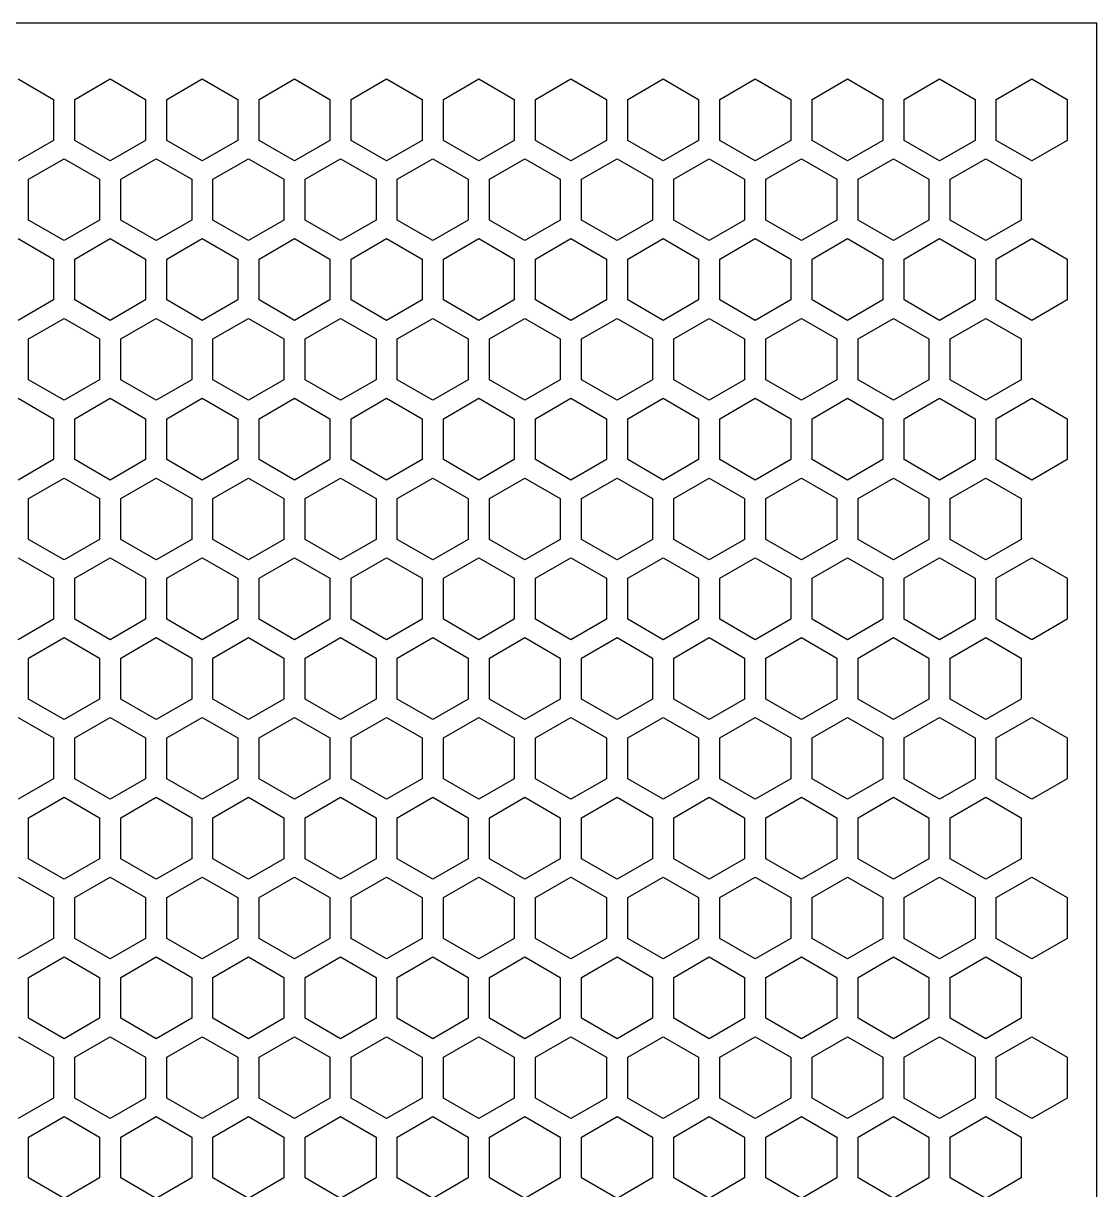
# Model space of a CAD drawing. Header units: metres. Extents: x 0 to 199, y -228 to 0.
# Drawn here: x 98.5 to 199.3, y -109.6 to 0 of the extents above; entities that cross this region are included whole.
import ezdxf

# ---------------------------------------------------------------- set-up
doc = ezdxf.new("R2010")
doc.units = ezdxf.units.M

msp = doc.modelspace()

# ---------------------------------------------------------------- linework, layer by layer
for p, q in [((199.329, 0), (0, 0)), ((199.329, -228), (199.329, 0)), ((97.9667, -5.22696), (101.297, -7.14961)), ((103.297, -7.14961), (106.627, -5.22696)), ((106.627, -5.22696), (109.957, -7.14961)), ((111.957, -7.14961), (115.287, -5.22696)), ((115.287, -5.22696), (118.617, -7.14961)), ((120.617, -7.14961), (123.947, -5.22696)), ((123.947, -5.22696), (127.278, -7.14961)), ((129.278, -7.14961), (132.608, -5.22696)), ((132.608, -5.22696), (135.938, -7.14961)), ((137.938, -7.14961), (141.268, -5.22696)), ((141.268, -5.22696), (144.598, -7.14961)), ((146.598, -7.14961), (149.928, -5.22696)), ((149.928, -5.22696), (153.258, -7.14961)), ((155.258, -7.14961), (158.588, -5.22696)), ((158.588, -5.22696), (161.919, -7.14961)), ((163.919, -7.14961), (167.249, -5.22696)), ((167.249, -5.22696), (170.579, -7.14961)), ((172.579, -7.14961), (175.909, -5.22696)), ((175.909, -5.22696), (179.239, -7.14961)), ((181.239, -7.14961), (184.569, -5.22696)), ((184.569, -5.22696), (187.899, -7.14961)), ((189.899, -7.14961), (193.229, -5.22696)), ((193.229, -5.22696), (196.56, -7.14961)), ((101.297, -7.14961), (101.297, -10.9949)), ((103.297, -10.9949), (103.297, -7.14961)), ((109.957, -7.14961), (109.957, -10.9949)), ((111.957, -10.9949), (111.957, -7.14961)), ((118.617, -7.14961), (118.617, -10.9949)), ((120.617, -10.9949), (120.617, -7.14961)), ((127.278, -7.14961), (127.278, -10.9949)), ((129.278, -10.9949), (129.278, -7.14961)), ((135.938, -7.14961), (135.938, -10.9949)), ((137.938, -10.9949), (137.938, -7.14961)), ((144.598, -7.14961), (144.598, -10.9949)), ((146.598, -10.9949), (146.598, -7.14961)), ((153.258, -7.14961), (153.258, -10.9949)), ((155.258, -10.9949), (155.258, -7.14961)), ((161.919, -7.14961), (161.919, -10.9949)), ((163.919, -10.9949), (163.919, -7.14961)), ((170.579, -7.14961), (170.579, -10.9949)), ((172.579, -10.9949), (172.579, -7.14961)), ((179.239, -7.14961), (179.239, -10.9949)), ((181.239, -10.9949), (181.239, -7.14961)), ((187.899, -7.14961), (187.899, -10.9949)), ((189.899, -10.9949), (189.899, -7.14961)), ((196.56, -7.14961), (196.56, -10.9949)), ((101.297, -10.9949), (97.9667, -12.9176)), ((106.627, -12.9176), (103.297, -10.9949)), ((109.957, -10.9949), (106.627, -12.9176)), ((115.287, -12.9176), (111.957, -10.9949)), ((118.617, -10.9949), (115.287, -12.9176)), ((123.947, -12.9176), (120.617, -10.9949)), ((127.278, -10.9949), (123.947, -12.9176)), ((132.608, -12.9176), (129.278, -10.9949)), ((135.938, -10.9949), (132.608, -12.9176)), ((141.268, -12.9176), (137.938, -10.9949)), ((144.598, -10.9949), (141.268, -12.9176)), ((149.928, -12.9176), (146.598, -10.9949)), ((153.258, -10.9949), (149.928, -12.9176)), ((158.588, -12.9176), (155.258, -10.9949)), ((161.919, -10.9949), (158.588, -12.9176)), ((167.249, -12.9176), (163.919, -10.9949)), ((170.579, -10.9949), (167.249, -12.9176)), ((175.909, -12.9176), (172.579, -10.9949)), ((179.239, -10.9949), (175.909, -12.9176)), ((184.569, -12.9176), (181.239, -10.9949)), ((187.899, -10.9949), (184.569, -12.9176)), ((193.229, -12.9176), (189.899, -10.9949)), ((196.56, -10.9949), (193.229, -12.9176)), ((98.9667, -14.6496), (102.297, -12.727)), ((102.297, -12.727), (105.627, -14.6496)), ((107.627, -14.6496), (110.957, -12.727)), ((110.957, -12.727), (114.287, -14.6496)), ((116.287, -14.6496), (119.617, -12.727)), ((119.617, -12.727), (122.947, -14.6496)), ((124.947, -14.6496), (128.278, -12.727)), ((128.278, -12.727), (131.608, -14.6496)), ((133.608, -14.6496), (136.938, -12.727)), ((136.938, -12.727), (140.268, -14.6496)), ((142.268, -14.6496), (145.598, -12.727)), ((145.598, -12.727), (148.928, -14.6496)), ((150.928, -14.6496), (154.258, -12.727)), ((154.258, -12.727), (157.588, -14.6496)), ((159.588, -14.6496), (162.919, -12.727)), ((162.919, -12.727), (166.249, -14.6496)), ((168.249, -14.6496), (171.579, -12.727)), ((171.579, -12.727), (174.909, -14.6496)), ((176.909, -14.6496), (180.239, -12.727)), ((180.239, -12.727), (183.569, -14.6496)), ((185.569, -14.6496), (188.899, -12.727)), ((188.899, -12.727), (192.229, -14.6496)), ((98.9667, -18.4949), (98.9667, -14.6496)), ((105.627, -14.6496), (105.627, -18.4949)), ((107.627, -18.4949), (107.627, -14.6496)), ((114.287, -14.6496), (114.287, -18.4949)), ((116.287, -18.4949), (116.287, -14.6496)), ((122.947, -14.6496), (122.947, -18.4949)), ((124.947, -18.4949), (124.947, -14.6496)), ((131.608, -14.6496), (131.608, -18.4949)), ((133.608, -18.4949), (133.608, -14.6496)), ((140.268, -14.6496), (140.268, -18.4949)), ((142.268, -18.4949), (142.268, -14.6496)), ((148.928, -14.6496), (148.928, -18.4949)), ((150.928, -18.4949), (150.928, -14.6496)), ((157.588, -14.6496), (157.588, -18.4949)), ((159.588, -18.4949), (159.588, -14.6496)), ((166.249, -14.6496), (166.249, -18.4949)), ((168.249, -18.4949), (168.249, -14.6496)), ((174.909, -14.6496), (174.909, -18.4949)), ((176.909, -18.4949), (176.909, -14.6496)), ((183.569, -14.6496), (183.569, -18.4949)), ((185.569, -18.4949), (185.569, -14.6496)), ((192.229, -14.6496), (192.229, -18.4949)), ((102.297, -20.4176), (98.9667, -18.4949)), ((105.627, -18.4949), (102.297, -20.4176)), ((110.957, -20.4176), (107.627, -18.4949)), ((114.287, -18.4949), (110.957, -20.4176)), ((119.617, -20.4176), (116.287, -18.4949)), ((122.947, -18.4949), (119.617, -20.4176)), ((128.278, -20.4176), (124.947, -18.4949)), ((131.608, -18.4949), (128.278, -20.4176)), ((136.938, -20.4176), (133.608, -18.4949)), ((140.268, -18.4949), (136.938, -20.4176)), ((145.598, -20.4176), (142.268, -18.4949)), ((148.928, -18.4949), (145.598, -20.4176)), ((154.258, -20.4176), (150.928, -18.4949)), ((157.588, -18.4949), (154.258, -20.4176)), ((162.919, -20.4176), (159.588, -18.4949)), ((166.249, -18.4949), (162.919, -20.4176)), ((171.579, -20.4176), (168.249, -18.4949)), ((174.909, -18.4949), (171.579, -20.4176)), ((180.239, -20.4176), (176.909, -18.4949)), ((183.569, -18.4949), (180.239, -20.4176)), ((188.899, -20.4176), (185.569, -18.4949)), ((192.229, -18.4949), (188.899, -20.4176)), ((97.9667, -20.227), (101.297, -22.1496)), ((103.297, -22.1496), (106.627, -20.227)), ((106.627, -20.227), (109.957, -22.1496)), ((111.957, -22.1496), (115.287, -20.227)), ((115.287, -20.227), (118.617, -22.1496)), ((120.617, -22.1496), (123.947, -20.227)), ((123.947, -20.227), (127.278, -22.1496)), ((129.278, -22.1496), (132.608, -20.227)), ((132.608, -20.227), (135.938, -22.1496)), ((137.938, -22.1496), (141.268, -20.227)), ((141.268, -20.227), (144.598, -22.1496)), ((146.598, -22.1496), (149.928, -20.227)), ((149.928, -20.227), (153.258, -22.1496)), ((155.258, -22.1496), (158.588, -20.227)), ((158.588, -20.227), (161.919, -22.1496)), ((163.919, -22.1496), (167.249, -20.227)), ((167.249, -20.227), (170.579, -22.1496)), ((172.579, -22.1496), (175.909, -20.227)), ((175.909, -20.227), (179.239, -22.1496)), ((181.239, -22.1496), (184.569, -20.227)), ((184.569, -20.227), (187.899, -22.1496)), ((189.899, -22.1496), (193.229, -20.227)), ((193.229, -20.227), (196.56, -22.1496)), ((101.297, -22.1496), (101.297, -25.9949)), ((103.297, -25.9949), (103.297, -22.1496)), ((109.957, -22.1496), (109.957, -25.9949)), ((111.957, -25.9949), (111.957, -22.1496)), ((118.617, -22.1496), (118.617, -25.9949)), ((120.617, -25.9949), (120.617, -22.1496)), ((127.278, -22.1496), (127.278, -25.9949)), ((129.278, -25.9949), (129.278, -22.1496)), ((135.938, -22.1496), (135.938, -25.9949)), ((137.938, -25.9949), (137.938, -22.1496)), ((144.598, -22.1496), (144.598, -25.9949)), ((146.598, -25.9949), (146.598, -22.1496)), ((153.258, -22.1496), (153.258, -25.9949)), ((155.258, -25.9949), (155.258, -22.1496)), ((161.919, -22.1496), (161.919, -25.9949)), ((163.919, -25.9949), (163.919, -22.1496)), ((170.579, -22.1496), (170.579, -25.9949)), ((172.579, -25.9949), (172.579, -22.1496)), ((179.239, -22.1496), (179.239, -25.9949)), ((181.239, -25.9949), (181.239, -22.1496)), ((187.899, -22.1496), (187.899, -25.9949)), ((189.899, -25.9949), (189.899, -22.1496)), ((196.56, -22.1496), (196.56, -25.9949)), ((101.297, -25.9949), (97.9667, -27.9176)), ((106.627, -27.9176), (103.297, -25.9949)), ((109.957, -25.9949), (106.627, -27.9176)), ((115.287, -27.9176), (111.957, -25.9949)), ((118.617, -25.9949), (115.287, -27.9176)), ((123.947, -27.9176), (120.617, -25.9949)), ((127.278, -25.9949), (123.947, -27.9176)), ((132.608, -27.9176), (129.278, -25.9949)), ((135.938, -25.9949), (132.608, -27.9176)), ((141.268, -27.9176), (137.938, -25.9949)), ((144.598, -25.9949), (141.268, -27.9176)), ((149.928, -27.9176), (146.598, -25.9949)), ((153.258, -25.9949), (149.928, -27.9176)), ((158.588, -27.9176), (155.258, -25.9949)), ((161.919, -25.9949), (158.588, -27.9176)), ((167.249, -27.9176), (163.919, -25.9949)), ((170.579, -25.9949), (167.249, -27.9176)), ((175.909, -27.9176), (172.579, -25.9949)), ((179.239, -25.9949), (175.909, -27.9176)), ((184.569, -27.9176), (181.239, -25.9949)), ((187.899, -25.9949), (184.569, -27.9176)), ((193.229, -27.9176), (189.899, -25.9949)), ((196.56, -25.9949), (193.229, -27.9176)), ((98.9667, -29.6496), (102.297, -27.727)), ((102.297, -27.727), (105.627, -29.6496)), ((107.627, -29.6496), (110.957, -27.727)), ((110.957, -27.727), (114.287, -29.6496)), ((116.287, -29.6496), (119.617, -27.727)), ((119.617, -27.727), (122.947, -29.6496)), ((124.947, -29.6496), (128.278, -27.727)), ((128.278, -27.727), (131.608, -29.6496)), ((133.608, -29.6496), (136.938, -27.727)), ((136.938, -27.727), (140.268, -29.6496)), ((142.268, -29.6496), (145.598, -27.727)), ((145.598, -27.727), (148.928, -29.6496)), ((150.928, -29.6496), (154.258, -27.727)), ((154.258, -27.727), (157.588, -29.6496)), ((159.588, -29.6496), (162.919, -27.727)), ((162.919, -27.727), (166.249, -29.6496)), ((168.249, -29.6496), (171.579, -27.727)), ((171.579, -27.727), (174.909, -29.6496)), ((176.909, -29.6496), (180.239, -27.727)), ((180.239, -27.727), (183.569, -29.6496)), ((185.569, -29.6496), (188.899, -27.727)), ((188.899, -27.727), (192.229, -29.6496)), ((98.9667, -33.4949), (98.9667, -29.6496)), ((105.627, -29.6496), (105.627, -33.4949)), ((107.627, -33.4949), (107.627, -29.6496)), ((114.287, -29.6496), (114.287, -33.4949)), ((116.287, -33.4949), (116.287, -29.6496)), ((122.947, -29.6496), (122.947, -33.4949)), ((124.947, -33.4949), (124.947, -29.6496)), ((131.608, -29.6496), (131.608, -33.4949)), ((133.608, -33.4949), (133.608, -29.6496)), ((140.268, -29.6496), (140.268, -33.4949)), ((142.268, -33.4949), (142.268, -29.6496)), ((148.928, -29.6496), (148.928, -33.4949)), ((150.928, -33.4949), (150.928, -29.6496)), ((157.588, -29.6496), (157.588, -33.4949)), ((159.588, -33.4949), (159.588, -29.6496)), ((166.249, -29.6496), (166.249, -33.4949)), ((168.249, -33.4949), (168.249, -29.6496)), ((174.909, -29.6496), (174.909, -33.4949)), ((176.909, -33.4949), (176.909, -29.6496)), ((183.569, -29.6496), (183.569, -33.4949)), ((185.569, -33.4949), (185.569, -29.6496)), ((192.229, -29.6496), (192.229, -33.4949)), ((102.297, -35.4176), (98.9667, -33.4949)), ((105.627, -33.4949), (102.297, -35.4176)), ((110.957, -35.4176), (107.627, -33.4949)), ((114.287, -33.4949), (110.957, -35.4176)), ((119.617, -35.4176), (116.287, -33.4949)), ((122.947, -33.4949), (119.617, -35.4176)), ((128.278, -35.4176), (124.947, -33.4949)), ((131.608, -33.4949), (128.278, -35.4176)), ((136.938, -35.4176), (133.608, -33.4949)), ((140.268, -33.4949), (136.938, -35.4176)), ((145.598, -35.4176), (142.268, -33.4949)), ((148.928, -33.4949), (145.598, -35.4176)), ((154.258, -35.4176), (150.928, -33.4949)), ((157.588, -33.4949), (154.258, -35.4176)), ((162.919, -35.4176), (159.588, -33.4949)), ((166.249, -33.4949), (162.919, -35.4176)), ((171.579, -35.4176), (168.249, -33.4949)), ((174.909, -33.4949), (171.579, -35.4176)), ((180.239, -35.4176), (176.909, -33.4949)), ((183.569, -33.4949), (180.239, -35.4176)), ((188.899, -35.4176), (185.569, -33.4949)), ((192.229, -33.4949), (188.899, -35.4176)), ((97.9667, -35.227), (101.297, -37.1496)), ((103.297, -37.1496), (106.627, -35.227)), ((106.627, -35.227), (109.957, -37.1496)), ((111.957, -37.1496), (115.287, -35.227)), ((115.287, -35.227), (118.617, -37.1496)), ((120.617, -37.1496), (123.947, -35.227)), ((123.947, -35.227), (127.278, -37.1496)), ((129.278, -37.1496), (132.608, -35.227)), ((132.608, -35.227), (135.938, -37.1496)), ((137.938, -37.1496), (141.268, -35.227)), ((141.268, -35.227), (144.598, -37.1496)), ((146.598, -37.1496), (149.928, -35.227)), ((149.928, -35.227), (153.258, -37.1496)), ((155.258, -37.1496), (158.588, -35.227)), ((158.588, -35.227), (161.919, -37.1496)), ((163.919, -37.1496), (167.249, -35.227)), ((167.249, -35.227), (170.579, -37.1496)), ((172.579, -37.1496), (175.909, -35.227)), ((175.909, -35.227), (179.239, -37.1496)), ((181.239, -37.1496), (184.569, -35.227)), ((184.569, -35.227), (187.899, -37.1496)), ((189.899, -37.1496), (193.229, -35.227)), ((193.229, -35.227), (196.56, -37.1496)), ((101.297, -37.1496), (101.297, -40.9949)), ((103.297, -40.9949), (103.297, -37.1496)), ((109.957, -37.1496), (109.957, -40.9949)), ((111.957, -40.9949), (111.957, -37.1496)), ((118.617, -37.1496), (118.617, -40.9949)), ((120.617, -40.9949), (120.617, -37.1496)), ((127.278, -37.1496), (127.278, -40.9949)), ((129.278, -40.9949), (129.278, -37.1496)), ((135.938, -37.1496), (135.938, -40.9949)), ((137.938, -40.9949), (137.938, -37.1496)), ((144.598, -37.1496), (144.598, -40.9949)), ((146.598, -40.9949), (146.598, -37.1496)), ((153.258, -37.1496), (153.258, -40.9949)), ((155.258, -40.9949), (155.258, -37.1496)), ((161.919, -37.1496), (161.919, -40.9949)), ((163.919, -40.9949), (163.919, -37.1496)), ((170.579, -37.1496), (170.579, -40.9949)), ((172.579, -40.9949), (172.579, -37.1496)), ((179.239, -37.1496), (179.239, -40.9949)), ((181.239, -40.9949), (181.239, -37.1496)), ((187.899, -37.1496), (187.899, -40.9949)), ((189.899, -40.9949), (189.899, -37.1496)), ((196.56, -37.1496), (196.56, -40.9949)), ((101.297, -40.9949), (97.9667, -42.9176)), ((106.627, -42.9176), (103.297, -40.9949)), ((109.957, -40.9949), (106.627, -42.9176)), ((115.287, -42.9176), (111.957, -40.9949)), ((118.617, -40.9949), (115.287, -42.9176)), ((123.947, -42.9176), (120.617, -40.9949)), ((127.278, -40.9949), (123.947, -42.9176)), ((132.608, -42.9176), (129.278, -40.9949)), ((135.938, -40.9949), (132.608, -42.9176)), ((141.268, -42.9176), (137.938, -40.9949)), ((144.598, -40.9949), (141.268, -42.9176)), ((149.928, -42.9176), (146.598, -40.9949)), ((153.258, -40.9949), (149.928, -42.9176)), ((158.588, -42.9176), (155.258, -40.9949)), ((161.919, -40.9949), (158.588, -42.9176)), ((167.249, -42.9176), (163.919, -40.9949)), ((170.579, -40.9949), (167.249, -42.9176)), ((175.909, -42.9176), (172.579, -40.9949)), ((179.239, -40.9949), (175.909, -42.9176)), ((184.569, -42.9176), (181.239, -40.9949)), ((187.899, -40.9949), (184.569, -42.9176)), ((193.229, -42.9176), (189.899, -40.9949)), ((196.56, -40.9949), (193.229, -42.9176)), ((98.9667, -44.6496), (102.297, -42.727)), ((102.297, -42.727), (105.627, -44.6496)), ((107.627, -44.6496), (110.957, -42.727)), ((110.957, -42.727), (114.287, -44.6496)), ((116.287, -44.6496), (119.617, -42.727)), ((119.617, -42.727), (122.947, -44.6496)), ((124.947, -44.6496), (128.278, -42.727)), ((128.278, -42.727), (131.608, -44.6496)), ((133.608, -44.6496), (136.938, -42.727)), ((136.938, -42.727), (140.268, -44.6496)), ((142.268, -44.6496), (145.598, -42.727)), ((145.598, -42.727), (148.928, -44.6496)), ((150.928, -44.6496), (154.258, -42.727)), ((154.258, -42.727), (157.588, -44.6496)), ((159.588, -44.6496), (162.919, -42.727)), ((162.919, -42.727), (166.249, -44.6496)), ((168.249, -44.6496), (171.579, -42.727)), ((171.579, -42.727), (174.909, -44.6496)), ((176.909, -44.6496), (180.239, -42.727)), ((180.239, -42.727), (183.569, -44.6496)), ((185.569, -44.6496), (188.899, -42.727)), ((188.899, -42.727), (192.229, -44.6496)), ((98.9667, -48.4949), (98.9667, -44.6496)), ((105.627, -44.6496), (105.627, -48.4949)), ((107.627, -48.4949), (107.627, -44.6496)), ((114.287, -44.6496), (114.287, -48.4949)), ((116.287, -48.4949), (116.287, -44.6496)), ((122.947, -44.6496), (122.947, -48.4949)), ((124.947, -48.4949), (124.947, -44.6496)), ((131.608, -44.6496), (131.608, -48.4949)), ((133.608, -48.4949), (133.608, -44.6496)), ((140.268, -44.6496), (140.268, -48.4949)), ((142.268, -48.4949), (142.268, -44.6496)), ((148.928, -44.6496), (148.928, -48.4949)), ((150.928, -48.4949), (150.928, -44.6496)), ((157.588, -44.6496), (157.588, -48.4949)), ((159.588, -48.4949), (159.588, -44.6496)), ((166.249, -44.6496), (166.249, -48.4949)), ((168.249, -48.4949), (168.249, -44.6496)), ((174.909, -44.6496), (174.909, -48.4949)), ((176.909, -48.4949), (176.909, -44.6496)), ((183.569, -44.6496), (183.569, -48.4949)), ((185.569, -48.4949), (185.569, -44.6496)), ((192.229, -44.6496), (192.229, -48.4949)), ((102.297, -50.4176), (98.9667, -48.4949)), ((105.627, -48.4949), (102.297, -50.4176)), ((110.957, -50.4176), (107.627, -48.4949)), ((114.287, -48.4949), (110.957, -50.4176)), ((119.617, -50.4176), (116.287, -48.4949)), ((122.947, -48.4949), (119.617, -50.4176)), ((128.278, -50.4176), (124.947, -48.4949)), ((131.608, -48.4949), (128.278, -50.4176)), ((136.938, -50.4176), (133.608, -48.4949)), ((140.268, -48.4949), (136.938, -50.4176)), ((145.598, -50.4176), (142.268, -48.4949)), ((148.928, -48.4949), (145.598, -50.4176)), ((154.258, -50.4176), (150.928, -48.4949)), ((157.588, -48.4949), (154.258, -50.4176)), ((162.919, -50.4176), (159.588, -48.4949)), ((166.249, -48.4949), (162.919, -50.4176)), ((171.579, -50.4176), (168.249, -48.4949)), ((174.909, -48.4949), (171.579, -50.4176)), ((180.239, -50.4176), (176.909, -48.4949)), ((183.569, -48.4949), (180.239, -50.4176)), ((188.899, -50.4176), (185.569, -48.4949)), ((192.229, -48.4949), (188.899, -50.4176)), ((97.9667, -50.227), (101.297, -52.1496)), ((103.297, -52.1496), (106.627, -50.227)), ((106.627, -50.227), (109.957, -52.1496)), ((111.957, -52.1496), (115.287, -50.227)), ((115.287, -50.227), (118.617, -52.1496)), ((120.617, -52.1496), (123.947, -50.227)), ((123.947, -50.227), (127.278, -52.1496)), ((129.278, -52.1496), (132.608, -50.227)), ((132.608, -50.227), (135.938, -52.1496)), ((137.938, -52.1496), (141.268, -50.227)), ((141.268, -50.227), (144.598, -52.1496)), ((146.598, -52.1496), (149.928, -50.227)), ((149.928, -50.227), (153.258, -52.1496)), ((155.258, -52.1496), (158.588, -50.227)), ((158.588, -50.227), (161.919, -52.1496)), ((163.919, -52.1496), (167.249, -50.227)), ((167.249, -50.227), (170.579, -52.1496)), ((172.579, -52.1496), (175.909, -50.227)), ((175.909, -50.227), (179.239, -52.1496)), ((181.239, -52.1496), (184.569, -50.227)), ((184.569, -50.227), (187.899, -52.1496)), ((189.899, -52.1496), (193.229, -50.227)), ((193.229, -50.227), (196.56, -52.1496)), ((101.297, -52.1496), (101.297, -55.9949)), ((103.297, -55.9949), (103.297, -52.1496)), ((109.957, -52.1496), (109.957, -55.9949)), ((111.957, -55.9949), (111.957, -52.1496)), ((118.617, -52.1496), (118.617, -55.9949)), ((120.617, -55.9949), (120.617, -52.1496)), ((127.278, -52.1496), (127.278, -55.9949)), ((129.278, -55.9949), (129.278, -52.1496)), ((135.938, -52.1496), (135.938, -55.9949)), ((137.938, -55.9949), (137.938, -52.1496)), ((144.598, -52.1496), (144.598, -55.9949)), ((146.598, -55.9949), (146.598, -52.1496)), ((153.258, -52.1496), (153.258, -55.9949)), ((155.258, -55.9949), (155.258, -52.1496)), ((161.919, -52.1496), (161.919, -55.9949)), ((163.919, -55.9949), (163.919, -52.1496)), ((170.579, -52.1496), (170.579, -55.9949)), ((172.579, -55.9949), (172.579, -52.1496)), ((179.239, -52.1496), (179.239, -55.9949)), ((181.239, -55.9949), (181.239, -52.1496)), ((187.899, -52.1496), (187.899, -55.9949)), ((189.899, -55.9949), (189.899, -52.1496)), ((196.56, -52.1496), (196.56, -55.9949)), ((101.297, -55.9949), (97.9667, -57.9176)), ((106.627, -57.9176), (103.297, -55.9949)), ((109.957, -55.9949), (106.627, -57.9176)), ((115.287, -57.9176), (111.957, -55.9949)), ((118.617, -55.9949), (115.287, -57.9176)), ((123.947, -57.9176), (120.617, -55.9949)), ((127.278, -55.9949), (123.947, -57.9176)), ((132.608, -57.9176), (129.278, -55.9949)), ((135.938, -55.9949), (132.608, -57.9176)), ((141.268, -57.9176), (137.938, -55.9949)), ((144.598, -55.9949), (141.268, -57.9176)), ((149.928, -57.9176), (146.598, -55.9949)), ((153.258, -55.9949), (149.928, -57.9176)), ((158.588, -57.9176), (155.258, -55.9949)), ((161.919, -55.9949), (158.588, -57.9176)), ((167.249, -57.9176), (163.919, -55.9949)), ((170.579, -55.9949), (167.249, -57.9176)), ((175.909, -57.9176), (172.579, -55.9949)), ((179.239, -55.9949), (175.909, -57.9176)), ((184.569, -57.9176), (181.239, -55.9949)), ((187.899, -55.9949), (184.569, -57.9176)), ((193.229, -57.9176), (189.899, -55.9949)), ((196.56, -55.9949), (193.229, -57.9176)), ((98.9667, -59.6496), (102.297, -57.727)), ((102.297, -57.727), (105.627, -59.6496)), ((107.627, -59.6496), (110.957, -57.727)), ((110.957, -57.727), (114.287, -59.6496)), ((116.287, -59.6496), (119.617, -57.727)), ((119.617, -57.727), (122.947, -59.6496)), ((124.947, -59.6496), (128.278, -57.727)), ((128.278, -57.727), (131.608, -59.6496)), ((133.608, -59.6496), (136.938, -57.727)), ((136.938, -57.727), (140.268, -59.6496)), ((142.268, -59.6496), (145.598, -57.727)), ((145.598, -57.727), (148.928, -59.6496)), ((150.928, -59.6496), (154.258, -57.727)), ((154.258, -57.727), (157.588, -59.6496)), ((159.588, -59.6496), (162.919, -57.727)), ((162.919, -57.727), (166.249, -59.6496)), ((168.249, -59.6496), (171.579, -57.727)), ((171.579, -57.727), (174.909, -59.6496)), ((176.909, -59.6496), (180.239, -57.727)), ((180.239, -57.727), (183.569, -59.6496)), ((185.569, -59.6496), (188.899, -57.727)), ((188.899, -57.727), (192.229, -59.6496)), ((98.9667, -63.4949), (98.9667, -59.6496)), ((105.627, -59.6496), (105.627, -63.4949)), ((107.627, -63.4949), (107.627, -59.6496)), ((114.287, -59.6496), (114.287, -63.4949)), ((116.287, -63.4949), (116.287, -59.6496)), ((122.947, -59.6496), (122.947, -63.4949)), ((124.947, -63.4949), (124.947, -59.6496)), ((131.608, -59.6496), (131.608, -63.4949)), ((133.608, -63.4949), (133.608, -59.6496)), ((140.268, -59.6496), (140.268, -63.4949)), ((142.268, -63.4949), (142.268, -59.6496)), ((148.928, -59.6496), (148.928, -63.4949)), ((150.928, -63.4949), (150.928, -59.6496)), ((157.588, -59.6496), (157.588, -63.4949)), ((159.588, -63.4949), (159.588, -59.6496)), ((166.249, -59.6496), (166.249, -63.4949)), ((168.249, -63.4949), (168.249, -59.6496)), ((174.909, -59.6496), (174.909, -63.4949)), ((176.909, -63.4949), (176.909, -59.6496)), ((183.569, -59.6496), (183.569, -63.4949)), ((185.569, -63.4949), (185.569, -59.6496)), ((192.229, -59.6496), (192.229, -63.4949)), ((102.297, -65.4176), (98.9667, -63.4949)), ((105.627, -63.4949), (102.297, -65.4176)), ((110.957, -65.4176), (107.627, -63.4949)), ((114.287, -63.4949), (110.957, -65.4176)), ((119.617, -65.4176), (116.287, -63.4949)), ((122.947, -63.4949), (119.617, -65.4176)), ((128.278, -65.4176), (124.947, -63.4949)), ((131.608, -63.4949), (128.278, -65.4176)), ((136.938, -65.4176), (133.608, -63.4949)), ((140.268, -63.4949), (136.938, -65.4176)), ((145.598, -65.4176), (142.268, -63.4949)), ((148.928, -63.4949), (145.598, -65.4176)), ((154.258, -65.4176), (150.928, -63.4949)), ((157.588, -63.4949), (154.258, -65.4176)), ((162.919, -65.4176), (159.588, -63.4949)), ((166.249, -63.4949), (162.919, -65.4176)), ((171.579, -65.4176), (168.249, -63.4949)), ((174.909, -63.4949), (171.579, -65.4176)), ((180.239, -65.4176), (176.909, -63.4949)), ((183.569, -63.4949), (180.239, -65.4176)), ((188.899, -65.4176), (185.569, -63.4949)), ((192.229, -63.4949), (188.899, -65.4176)), ((97.9667, -65.227), (101.297, -67.1496)), ((103.297, -67.1496), (106.627, -65.227)), ((106.627, -65.227), (109.957, -67.1496)), ((111.957, -67.1496), (115.287, -65.227)), ((115.287, -65.227), (118.617, -67.1496)), ((120.617, -67.1496), (123.947, -65.227)), ((123.947, -65.227), (127.278, -67.1496)), ((129.278, -67.1496), (132.608, -65.227)), ((132.608, -65.227), (135.938, -67.1496)), ((137.938, -67.1496), (141.268, -65.227)), ((141.268, -65.227), (144.598, -67.1496)), ((146.598, -67.1496), (149.928, -65.227)), ((149.928, -65.227), (153.258, -67.1496)), ((155.258, -67.1496), (158.588, -65.227)), ((158.588, -65.227), (161.919, -67.1496)), ((163.919, -67.1496), (167.249, -65.227)), ((167.249, -65.227), (170.579, -67.1496)), ((172.579, -67.1496), (175.909, -65.227)), ((175.909, -65.227), (179.239, -67.1496)), ((181.239, -67.1496), (184.569, -65.227)), ((184.569, -65.227), (187.899, -67.1496)), ((189.899, -67.1496), (193.229, -65.227)), ((193.229, -65.227), (196.56, -67.1496)), ((101.297, -67.1496), (101.297, -70.9949)), ((103.297, -70.9949), (103.297, -67.1496)), ((109.957, -67.1496), (109.957, -70.9949)), ((111.957, -70.9949), (111.957, -67.1496)), ((118.617, -67.1496), (118.617, -70.9949)), ((120.617, -70.9949), (120.617, -67.1496)), ((127.278, -67.1496), (127.278, -70.9949)), ((129.278, -70.9949), (129.278, -67.1496)), ((135.938, -67.1496), (135.938, -70.9949)), ((137.938, -70.9949), (137.938, -67.1496)), ((144.598, -67.1496), (144.598, -70.9949)), ((146.598, -70.9949), (146.598, -67.1496)), ((153.258, -67.1496), (153.258, -70.9949)), ((155.258, -70.9949), (155.258, -67.1496)), ((161.919, -67.1496), (161.919, -70.9949)), ((163.919, -70.9949), (163.919, -67.1496)), ((170.579, -67.1496), (170.579, -70.9949)), ((172.579, -70.9949), (172.579, -67.1496)), ((179.239, -67.1496), (179.239, -70.9949)), ((181.239, -70.9949), (181.239, -67.1496)), ((187.899, -67.1496), (187.899, -70.9949)), ((189.899, -70.9949), (189.899, -67.1496)), ((196.56, -67.1496), (196.56, -70.9949)), ((101.297, -70.9949), (97.9667, -72.9176)), ((106.627, -72.9176), (103.297, -70.9949)), ((109.957, -70.9949), (106.627, -72.9176)), ((115.287, -72.9176), (111.957, -70.9949)), ((118.617, -70.9949), (115.287, -72.9176)), ((123.947, -72.9176), (120.617, -70.9949)), ((127.278, -70.9949), (123.947, -72.9176)), ((132.608, -72.9176), (129.278, -70.9949)), ((135.938, -70.9949), (132.608, -72.9176)), ((141.268, -72.9176), (137.938, -70.9949)), ((144.598, -70.9949), (141.268, -72.9176)), ((149.928, -72.9176), (146.598, -70.9949)), ((153.258, -70.9949), (149.928, -72.9176)), ((158.588, -72.9176), (155.258, -70.9949)), ((161.919, -70.9949), (158.588, -72.9176)), ((167.249, -72.9176), (163.919, -70.9949)), ((170.579, -70.9949), (167.249, -72.9176)), ((175.909, -72.9176), (172.579, -70.9949)), ((179.239, -70.9949), (175.909, -72.9176)), ((184.569, -72.9176), (181.239, -70.9949)), ((187.899, -70.9949), (184.569, -72.9176)), ((193.229, -72.9176), (189.899, -70.9949)), ((196.56, -70.9949), (193.229, -72.9176)), ((98.9667, -74.6496), (102.297, -72.727)), ((102.297, -72.727), (105.627, -74.6496)), ((107.627, -74.6496), (110.957, -72.727)), ((110.957, -72.727), (114.287, -74.6496)), ((116.287, -74.6496), (119.617, -72.727)), ((119.617, -72.727), (122.947, -74.6496)), ((124.947, -74.6496), (128.278, -72.727)), ((128.278, -72.727), (131.608, -74.6496)), ((133.608, -74.6496), (136.938, -72.727)), ((136.938, -72.727), (140.268, -74.6496)), ((142.268, -74.6496), (145.598, -72.727)), ((145.598, -72.727), (148.928, -74.6496)), ((150.928, -74.6496), (154.258, -72.727)), ((154.258, -72.727), (157.588, -74.6496)), ((159.588, -74.6496), (162.919, -72.727)), ((162.919, -72.727), (166.249, -74.6496)), ((168.249, -74.6496), (171.579, -72.727)), ((171.579, -72.727), (174.909, -74.6496)), ((176.909, -74.6496), (180.239, -72.727)), ((180.239, -72.727), (183.569, -74.6496)), ((185.569, -74.6496), (188.899, -72.727)), ((188.899, -72.727), (192.229, -74.6496)), ((98.9667, -78.4949), (98.9667, -74.6496)), ((105.627, -74.6496), (105.627, -78.4949)), ((107.627, -78.4949), (107.627, -74.6496)), ((114.287, -74.6496), (114.287, -78.4949)), ((116.287, -78.4949), (116.287, -74.6496)), ((122.947, -74.6496), (122.947, -78.4949)), ((124.947, -78.4949), (124.947, -74.6496)), ((131.608, -74.6496), (131.608, -78.4949)), ((133.608, -78.4949), (133.608, -74.6496)), ((140.268, -74.6496), (140.268, -78.4949)), ((142.268, -78.4949), (142.268, -74.6496)), ((148.928, -74.6496), (148.928, -78.4949)), ((150.928, -78.4949), (150.928, -74.6496)), ((157.588, -74.6496), (157.588, -78.4949)), ((159.588, -78.4949), (159.588, -74.6496)), ((166.249, -74.6496), (166.249, -78.4949)), ((168.249, -78.4949), (168.249, -74.6496)), ((174.909, -74.6496), (174.909, -78.4949)), ((176.909, -78.4949), (176.909, -74.6496)), ((183.569, -74.6496), (183.569, -78.4949)), ((185.569, -78.4949), (185.569, -74.6496)), ((192.229, -74.6496), (192.229, -78.4949)), ((102.297, -80.4176), (98.9667, -78.4949)), ((105.627, -78.4949), (102.297, -80.4176)), ((110.957, -80.4176), (107.627, -78.4949)), ((114.287, -78.4949), (110.957, -80.4176)), ((119.617, -80.4176), (116.287, -78.4949)), ((122.947, -78.4949), (119.617, -80.4176)), ((128.278, -80.4176), (124.947, -78.4949)), ((131.608, -78.4949), (128.278, -80.4176)), ((136.938, -80.4176), (133.608, -78.4949)), ((140.268, -78.4949), (136.938, -80.4176)), ((145.598, -80.4176), (142.268, -78.4949)), ((148.928, -78.4949), (145.598, -80.4176)), ((154.258, -80.4176), (150.928, -78.4949)), ((157.588, -78.4949), (154.258, -80.4176)), ((162.919, -80.4176), (159.588, -78.4949)), ((166.249, -78.4949), (162.919, -80.4176)), ((171.579, -80.4176), (168.249, -78.4949)), ((174.909, -78.4949), (171.579, -80.4176)), ((180.239, -80.4176), (176.909, -78.4949)), ((183.569, -78.4949), (180.239, -80.4176)), ((188.899, -80.4176), (185.569, -78.4949)), ((192.229, -78.4949), (188.899, -80.4176)), ((97.9667, -80.227), (101.297, -82.1496)), ((103.297, -82.1496), (106.627, -80.227)), ((106.627, -80.227), (109.957, -82.1496)), ((111.957, -82.1496), (115.287, -80.227)), ((115.287, -80.227), (118.617, -82.1496)), ((120.617, -82.1496), (123.947, -80.227)), ((123.947, -80.227), (127.278, -82.1496)), ((129.278, -82.1496), (132.608, -80.227)), ((132.608, -80.227), (135.938, -82.1496)), ((137.938, -82.1496), (141.268, -80.227)), ((141.268, -80.227), (144.598, -82.1496)), ((146.598, -82.1496), (149.928, -80.227)), ((149.928, -80.227), (153.258, -82.1496)), ((155.258, -82.1496), (158.588, -80.227)), ((158.588, -80.227), (161.919, -82.1496)), ((163.919, -82.1496), (167.249, -80.227)), ((167.249, -80.227), (170.579, -82.1496)), ((172.579, -82.1496), (175.909, -80.227)), ((175.909, -80.227), (179.239, -82.1496)), ((181.239, -82.1496), (184.569, -80.227)), ((184.569, -80.227), (187.899, -82.1496)), ((189.899, -82.1496), (193.229, -80.227)), ((193.229, -80.227), (196.56, -82.1496)), ((101.297, -82.1496), (101.297, -85.9949)), ((103.297, -85.9949), (103.297, -82.1496)), ((109.957, -82.1496), (109.957, -85.9949)), ((111.957, -85.9949), (111.957, -82.1496)), ((118.617, -82.1496), (118.617, -85.9949)), ((120.617, -85.9949), (120.617, -82.1496)), ((127.278, -82.1496), (127.278, -85.9949)), ((129.278, -85.9949), (129.278, -82.1496)), ((135.938, -82.1496), (135.938, -85.9949)), ((137.938, -85.9949), (137.938, -82.1496)), ((144.598, -82.1496), (144.598, -85.9949)), ((146.598, -85.9949), (146.598, -82.1496)), ((153.258, -82.1496), (153.258, -85.9949)), ((155.258, -85.9949), (155.258, -82.1496)), ((161.919, -82.1496), (161.919, -85.9949)), ((163.919, -85.9949), (163.919, -82.1496)), ((170.579, -82.1496), (170.579, -85.9949)), ((172.579, -85.9949), (172.579, -82.1496)), ((179.239, -82.1496), (179.239, -85.9949)), ((181.239, -85.9949), (181.239, -82.1496)), ((187.899, -82.1496), (187.899, -85.9949)), ((189.899, -85.9949), (189.899, -82.1496)), ((196.56, -82.1496), (196.56, -85.9949)), ((101.297, -85.9949), (97.9667, -87.9176)), ((106.627, -87.9176), (103.297, -85.9949)), ((109.957, -85.9949), (106.627, -87.9176)), ((115.287, -87.9176), (111.957, -85.9949)), ((118.617, -85.9949), (115.287, -87.9176)), ((123.947, -87.9176), (120.617, -85.9949)), ((127.278, -85.9949), (123.947, -87.9176)), ((132.608, -87.9176), (129.278, -85.9949)), ((135.938, -85.9949), (132.608, -87.9176)), ((141.268, -87.9176), (137.938, -85.9949)), ((144.598, -85.9949), (141.268, -87.9176)), ((149.928, -87.9176), (146.598, -85.9949)), ((153.258, -85.9949), (149.928, -87.9176)), ((158.588, -87.9176), (155.258, -85.9949)), ((161.919, -85.9949), (158.588, -87.9176)), ((167.249, -87.9176), (163.919, -85.9949)), ((170.579, -85.9949), (167.249, -87.9176)), ((175.909, -87.9176), (172.579, -85.9949)), ((179.239, -85.9949), (175.909, -87.9176)), ((184.569, -87.9176), (181.239, -85.9949)), ((187.899, -85.9949), (184.569, -87.9176)), ((193.229, -87.9176), (189.899, -85.9949)), ((196.56, -85.9949), (193.229, -87.9176)), ((98.9667, -89.6496), (102.297, -87.727)), ((102.297, -87.727), (105.627, -89.6496)), ((107.627, -89.6496), (110.957, -87.727)), ((110.957, -87.727), (114.287, -89.6496)), ((116.287, -89.6496), (119.617, -87.727)), ((119.617, -87.727), (122.947, -89.6496)), ((124.947, -89.6496), (128.278, -87.727)), ((128.278, -87.727), (131.608, -89.6496)), ((133.608, -89.6496), (136.938, -87.727)), ((136.938, -87.727), (140.268, -89.6496)), ((142.268, -89.6496), (145.598, -87.727)), ((145.598, -87.727), (148.928, -89.6496)), ((150.928, -89.6496), (154.258, -87.727)), ((154.258, -87.727), (157.588, -89.6496)), ((159.588, -89.6496), (162.919, -87.727)), ((162.919, -87.727), (166.249, -89.6496)), ((168.249, -89.6496), (171.579, -87.727)), ((171.579, -87.727), (174.909, -89.6496)), ((176.909, -89.6496), (180.239, -87.727)), ((180.239, -87.727), (183.569, -89.6496)), ((185.569, -89.6496), (188.899, -87.727)), ((188.899, -87.727), (192.229, -89.6496)), ((98.9667, -93.4949), (98.9667, -89.6496)), ((105.627, -89.6496), (105.627, -93.4949)), ((107.627, -93.4949), (107.627, -89.6496)), ((114.287, -89.6496), (114.287, -93.4949)), ((116.287, -93.4949), (116.287, -89.6496)), ((122.947, -89.6496), (122.947, -93.4949)), ((124.947, -93.4949), (124.947, -89.6496)), ((131.608, -89.6496), (131.608, -93.4949)), ((133.608, -93.4949), (133.608, -89.6496)), ((140.268, -89.6496), (140.268, -93.4949)), ((142.268, -93.4949), (142.268, -89.6496)), ((148.928, -89.6496), (148.928, -93.4949)), ((150.928, -93.4949), (150.928, -89.6496)), ((157.588, -89.6496), (157.588, -93.4949)), ((159.588, -93.4949), (159.588, -89.6496)), ((166.249, -89.6496), (166.249, -93.4949)), ((168.249, -93.4949), (168.249, -89.6496)), ((174.909, -89.6496), (174.909, -93.4949)), ((176.909, -93.4949), (176.909, -89.6496)), ((183.569, -89.6496), (183.569, -93.4949)), ((185.569, -93.4949), (185.569, -89.6496)), ((192.229, -89.6496), (192.229, -93.4949)), ((102.297, -95.4176), (98.9667, -93.4949)), ((105.627, -93.4949), (102.297, -95.4176)), ((110.957, -95.4176), (107.627, -93.4949)), ((114.287, -93.4949), (110.957, -95.4176)), ((119.617, -95.4176), (116.287, -93.4949)), ((122.947, -93.4949), (119.617, -95.4176)), ((128.278, -95.4176), (124.947, -93.4949)), ((131.608, -93.4949), (128.278, -95.4176)), ((136.938, -95.4176), (133.608, -93.4949)), ((140.268, -93.4949), (136.938, -95.4176)), ((145.598, -95.4176), (142.268, -93.4949)), ((148.928, -93.4949), (145.598, -95.4176)), ((154.258, -95.4176), (150.928, -93.4949)), ((157.588, -93.4949), (154.258, -95.4176)), ((162.919, -95.4176), (159.588, -93.4949)), ((166.249, -93.4949), (162.919, -95.4176)), ((171.579, -95.4176), (168.249, -93.4949)), ((174.909, -93.4949), (171.579, -95.4176)), ((180.239, -95.4176), (176.909, -93.4949)), ((183.569, -93.4949), (180.239, -95.4176)), ((188.899, -95.4176), (185.569, -93.4949)), ((192.229, -93.4949), (188.899, -95.4176)), ((97.9667, -95.227), (101.297, -97.1496)), ((103.297, -97.1496), (106.627, -95.227)), ((106.627, -95.227), (109.957, -97.1496)), ((111.957, -97.1496), (115.287, -95.227)), ((115.287, -95.227), (118.617, -97.1496)), ((120.617, -97.1496), (123.947, -95.227)), ((123.947, -95.227), (127.278, -97.1496)), ((129.278, -97.1496), (132.608, -95.227)), ((132.608, -95.227), (135.938, -97.1496)), ((137.938, -97.1496), (141.268, -95.227)), ((141.268, -95.227), (144.598, -97.1496)), ((146.598, -97.1496), (149.928, -95.227)), ((149.928, -95.227), (153.258, -97.1496)), ((155.258, -97.1496), (158.588, -95.227)), ((158.588, -95.227), (161.919, -97.1496)), ((163.919, -97.1496), (167.249, -95.227)), ((167.249, -95.227), (170.579, -97.1496)), ((172.579, -97.1496), (175.909, -95.227)), ((175.909, -95.227), (179.239, -97.1496)), ((181.239, -97.1496), (184.569, -95.227)), ((184.569, -95.227), (187.899, -97.1496)), ((189.899, -97.1496), (193.229, -95.227)), ((193.229, -95.227), (196.56, -97.1496)), ((101.297, -97.1496), (101.297, -100.995)), ((103.297, -100.995), (103.297, -97.1496)), ((109.957, -97.1496), (109.957, -100.995)), ((111.957, -100.995), (111.957, -97.1496)), ((118.617, -97.1496), (118.617, -100.995)), ((120.617, -100.995), (120.617, -97.1496)), ((127.278, -97.1496), (127.278, -100.995)), ((129.278, -100.995), (129.278, -97.1496)), ((135.938, -97.1496), (135.938, -100.995)), ((137.938, -100.995), (137.938, -97.1496)), ((144.598, -97.1496), (144.598, -100.995)), ((146.598, -100.995), (146.598, -97.1496)), ((153.258, -97.1496), (153.258, -100.995)), ((155.258, -100.995), (155.258, -97.1496)), ((161.919, -97.1496), (161.919, -100.995)), ((163.919, -100.995), (163.919, -97.1496)), ((170.579, -97.1496), (170.579, -100.995)), ((172.579, -100.995), (172.579, -97.1496)), ((179.239, -97.1496), (179.239, -100.995)), ((181.239, -100.995), (181.239, -97.1496)), ((187.899, -97.1496), (187.899, -100.995)), ((189.899, -100.995), (189.899, -97.1496)), ((196.56, -97.1496), (196.56, -100.995)), ((101.297, -100.995), (97.9667, -102.918)), ((106.627, -102.918), (103.297, -100.995)), ((109.957, -100.995), (106.627, -102.918)), ((115.287, -102.918), (111.957, -100.995)), ((118.617, -100.995), (115.287, -102.918)), ((123.947, -102.918), (120.617, -100.995)), ((127.278, -100.995), (123.947, -102.918)), ((132.608, -102.918), (129.278, -100.995)), ((135.938, -100.995), (132.608, -102.918)), ((141.268, -102.918), (137.938, -100.995)), ((144.598, -100.995), (141.268, -102.918)), ((149.928, -102.918), (146.598, -100.995)), ((153.258, -100.995), (149.928, -102.918)), ((158.588, -102.918), (155.258, -100.995)), ((161.919, -100.995), (158.588, -102.918)), ((167.249, -102.918), (163.919, -100.995)), ((170.579, -100.995), (167.249, -102.918)), ((175.909, -102.918), (172.579, -100.995)), ((179.239, -100.995), (175.909, -102.918)), ((184.569, -102.918), (181.239, -100.995)), ((187.899, -100.995), (184.569, -102.918)), ((193.229, -102.918), (189.899, -100.995)), ((196.56, -100.995), (193.229, -102.918)), ((98.9667, -104.65), (102.297, -102.727)), ((102.297, -102.727), (105.627, -104.65)), ((107.627, -104.65), (110.957, -102.727)), ((110.957, -102.727), (114.287, -104.65)), ((116.287, -104.65), (119.617, -102.727)), ((119.617, -102.727), (122.947, -104.65)), ((124.947, -104.65), (128.278, -102.727)), ((128.278, -102.727), (131.608, -104.65)), ((133.608, -104.65), (136.938, -102.727)), ((136.938, -102.727), (140.268, -104.65)), ((142.268, -104.65), (145.598, -102.727)), ((145.598, -102.727), (148.928, -104.65)), ((150.928, -104.65), (154.258, -102.727)), ((154.258, -102.727), (157.588, -104.65)), ((159.588, -104.65), (162.919, -102.727)), ((162.919, -102.727), (166.249, -104.65)), ((168.249, -104.65), (171.579, -102.727)), ((171.579, -102.727), (174.909, -104.65)), ((176.909, -104.65), (180.239, -102.727)), ((180.239, -102.727), (183.569, -104.65)), ((185.569, -104.65), (188.899, -102.727)), ((188.899, -102.727), (192.229, -104.65)), ((98.9667, -108.495), (98.9667, -104.65)), ((105.627, -104.65), (105.627, -108.495)), ((107.627, -108.495), (107.627, -104.65)), ((114.287, -104.65), (114.287, -108.495)), ((116.287, -108.495), (116.287, -104.65)), ((122.947, -104.65), (122.947, -108.495)), ((124.947, -108.495), (124.947, -104.65)), ((131.608, -104.65), (131.608, -108.495)), ((133.608, -108.495), (133.608, -104.65)), ((140.268, -104.65), (140.268, -108.495)), ((142.268, -108.495), (142.268, -104.65)), ((148.928, -104.65), (148.928, -108.495)), ((150.928, -108.495), (150.928, -104.65)), ((157.588, -104.65), (157.588, -108.495)), ((159.588, -108.495), (159.588, -104.65)), ((166.249, -104.65), (166.249, -108.495)), ((168.249, -108.495), (168.249, -104.65)), ((174.909, -104.65), (174.909, -108.495)), ((176.909, -108.495), (176.909, -104.65)), ((183.569, -104.65), (183.569, -108.495)), ((185.569, -108.495), (185.569, -104.65)), ((192.229, -104.65), (192.229, -108.495)), ((102.297, -110.418), (98.9667, -108.495)), ((105.627, -108.495), (102.297, -110.418)), ((110.957, -110.418), (107.627, -108.495)), ((114.287, -108.495), (110.957, -110.418)), ((119.617, -110.418), (116.287, -108.495)), ((122.947, -108.495), (119.617, -110.418)), ((128.278, -110.418), (124.947, -108.495)), ((131.608, -108.495), (128.278, -110.418)), ((136.938, -110.418), (133.608, -108.495)), ((140.268, -108.495), (136.938, -110.418)), ((145.598, -110.418), (142.268, -108.495)), ((148.928, -108.495), (145.598, -110.418)), ((154.258, -110.418), (150.928, -108.495)), ((157.588, -108.495), (154.258, -110.418)), ((162.919, -110.418), (159.588, -108.495)), ((166.249, -108.495), (162.919, -110.418)), ((171.579, -110.418), (168.249, -108.495)), ((174.909, -108.495), (171.579, -110.418)), ((180.239, -110.418), (176.909, -108.495)), ((183.569, -108.495), (180.239, -110.418)), ((188.899, -110.418), (185.569, -108.495)), ((192.229, -108.495), (188.899, -110.418))]:
    msp.add_line(p, q)

doc.saveas('drawing.dxf')
